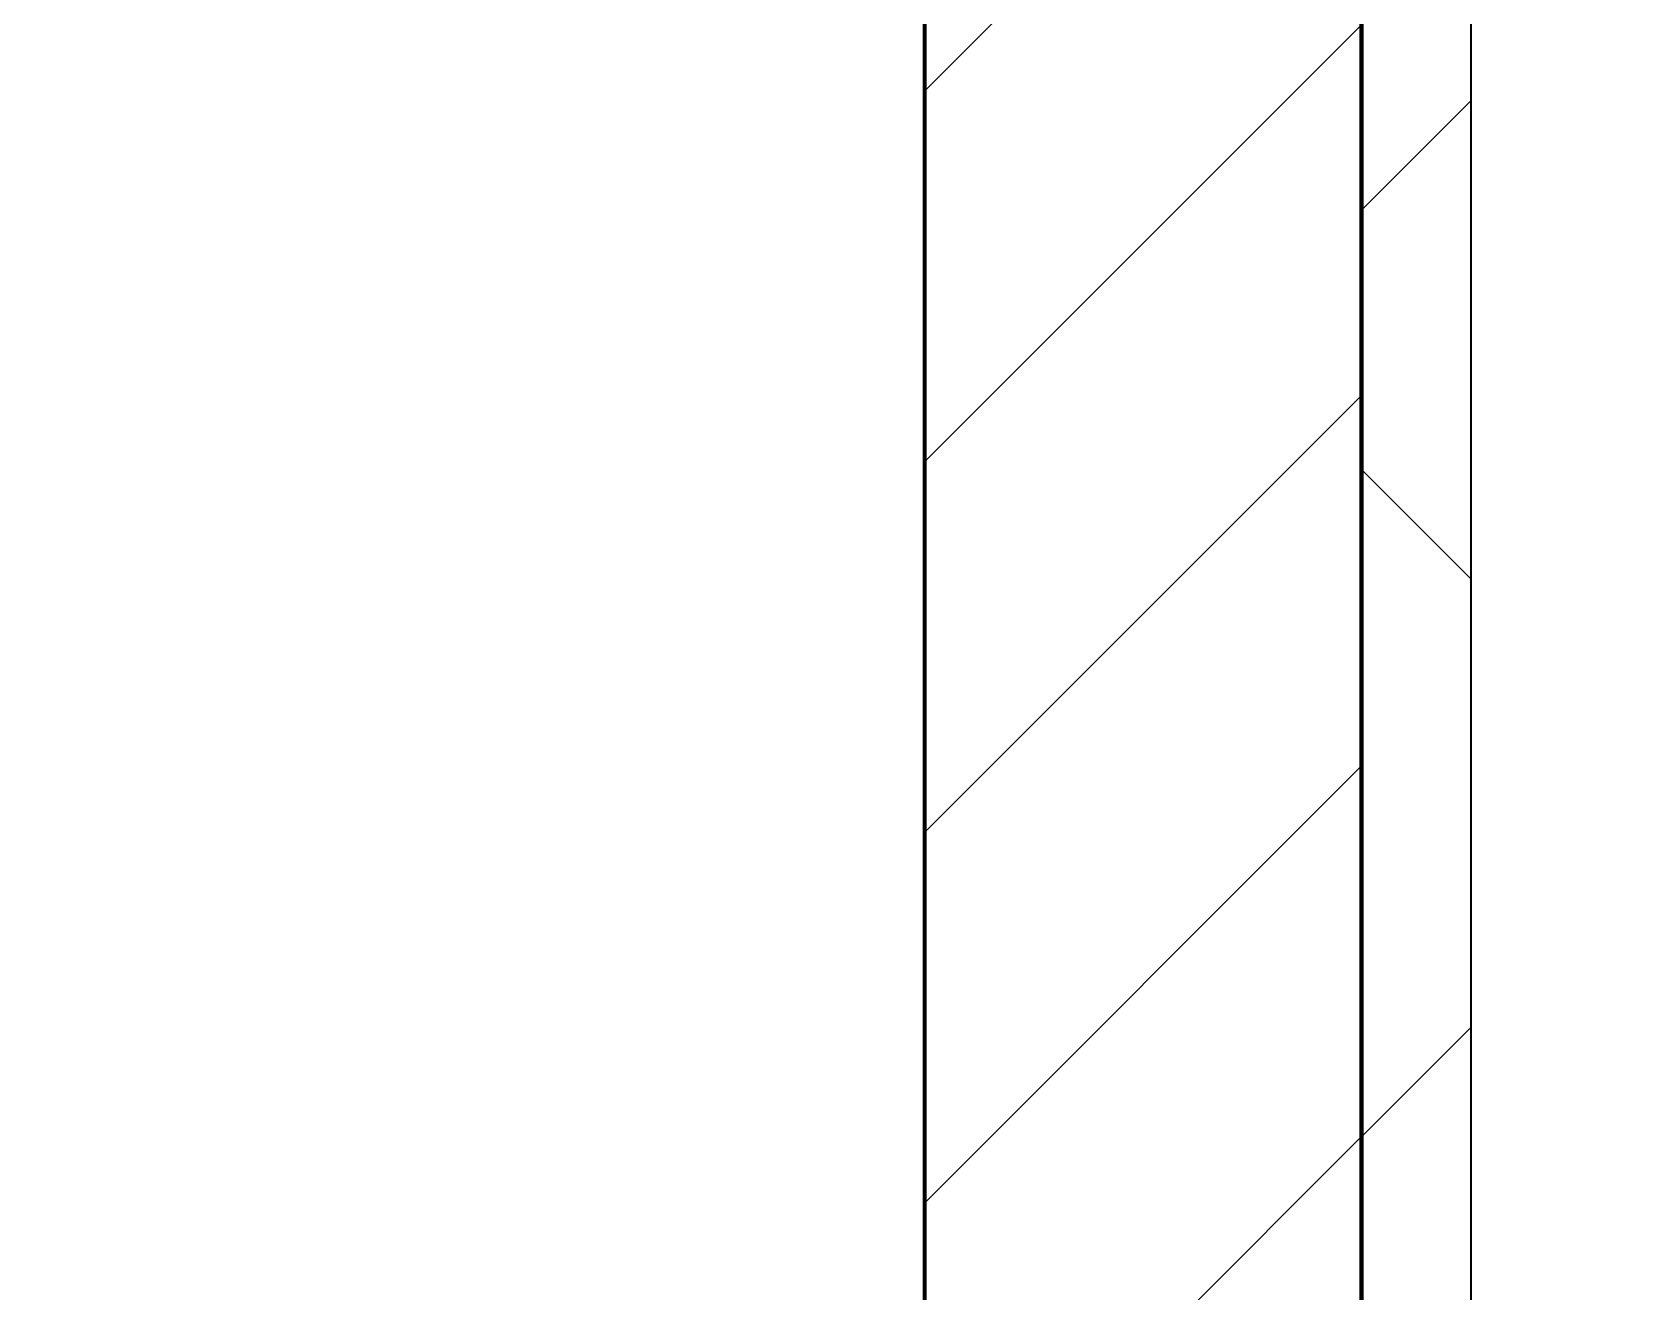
# Model space of a CAD drawing. Header units: millimetres. Extents: x -726012 to -647389, y -20772 to 18805.
# Drawn here: x -717131 to -716398, y 413 to 990 of the extents above; entities that cross this region are included whole.
import ezdxf
from ezdxf.xclip import XClip

# ---------------------------------------------------------------- set-up
doc = ezdxf.new("R2010")
doc.units = ezdxf.units.MM
doc.header["$XCLIPFRAME"] = 0
for name, color, linetype, lineweight in [('A-GLAZ-CURT', 2, 'Continuous', 9), ('A-WALL', 5, 'Continuous', 35), ('A-WALL-FNSH', 2, 'Continuous', 35), ('A-WALL-PATT', 1, 'Continuous', 35)]:
    doc.layers.add(name, color=color, linetype=linetype, lineweight=lineweight)
doc.layers.add('A11_ALU.SOLID SHEET', color=2, linetype='Continuous')

# ---------------------------------------------------------------- blocks, each defined once
blk = doc.blocks.new('PPLS-PP19_Custom Tile Pattern - Custom Tile Pattern-V163-4233-01 ENLARGED MULTI-PURPOSE LEVEL - REFLECTED CEILING PLAN - SHEET 4')
at = {"layer": 'A-GLAZ-CURT'}
for p, q in [((-300, 0), (300, 0)), ((300, 0), (-300, 0)), ((230.06, 0), (300, 0)), ((-300, -50), (300, -50)), ((300, -50), (-300, -50))]:
    blk.add_line(p, q, dxfattribs=at)
for points, knots in [([(300, 0), (286.53, 0), (254.22, 0), (208.01, 0), (182.46, 0), (171.15, 0)], [-285.253232, -285.253232, -285.253232, -285.253232, -244.693688, -187.987675, -146.481389, -146.481389, -146.481389, -146.481389]), ([(171.51, 0), (176.48, 0), (193.23, 0), (201.73, 0), (208.81, 0), (213.9, 0), (241.96, 0), (266.73, 0), (281.71, 0), (291.71, 0), (296.52, 0), (297.86, 0), (298.09, 0)], [-7971.819559, -7971.819559, -7971.819559, -7971.819559, -7784.112253, -7606.717214, -7289.299508, -7042.621073, -6582.165592, -6068.460911, -5766.029927, -5566.724884, -5280.360606, -5199.253518, -5199.253518, -5199.253518, -5199.253518]), ([(300, 0), (288.22, 0), (262, 0), (230.43, 0), (219.94, 0), (219.02, 0)], [-12528.858583, -12528.858583, -12528.858583, -12528.858583, -11905.454923, -11162.864862, -10856.732305, -10856.732305, -10856.732305, -10856.732305]), ([(284.76, 0), (284.76, 0), (285.09, 0), (287.47, 0), (293.59, 0), (297.76, 0), (300, 0)], [-4110.630118, -4110.630118, -4110.630118, -4110.630118, -4053.389046, -3959.664717, -3862.421465, -3746.95702, -3746.95702, -3746.95702, -3746.95702]), ([(297.38, 0), (295.84, 0), (291.62, 0), (285.38, 0), (284.87, 0)], [-4803.172655, -4803.172655, -4803.172655, -4803.172655, -4358.271401, -4143.037883, -4143.037883, -4143.037883, -4143.037883])]:
    blk.add_open_spline(points, degree=3, knots=knots, dxfattribs=at)
blk = doc.blocks.new('PPLS-PP19_Custom Tile Pattern - Custom Tile Pattern-V164-4233-01 ENLARGED MULTI-PURPOSE LEVEL - REFLECTED CEILING PLAN - SHEET 4')
at = {"layer": 'A-GLAZ-CURT'}
for p, q in [((-300, 0), (300, 0)), ((300, 0), (-300, 0)), ((-293.07, 0), (-275.75, 0)), ((-275.75, 0), (-293.07, 0)), ((-222.32, 0), (-205, 0)), ((-205, 0), (-222.32, 0)), ((195.99, 0), (213.31, 0)), ((213.31, 0), (195.99, 0)), ((230.06, 0), (300, 0)), ((-300, -50), (300, -50)), ((300, -50), (-300, -50))]:
    blk.add_line(p, q, dxfattribs=at)
at = {"layer": 'A-GLAZ-CURT', "flags": 128}
for points in [[(-300, 0), (-291.56, 0), (-283.3, 0), (-275.2, 0), (-267.26, 0), (-259.45, 0), (-251.77, 0), (-244.2, 0), (-236.74, 0), (-229.36, 0), (-222.06, 0), (-214.83, 0), (-207.71, 0), (-200.76, 0), (-194.02, 0), (-187.54, 0), (-181.38, 0)], [(-125.17, 0), (-128.55, 0), (-134.16, 0), (-140.03, 0), (-145.5, 0), (-150.63, 0), (-155.53, 0), (-160.27, 0), (-164.95, 0), (-169.65, 0), (-174.47, 0), (-179.49, 0), (-184.81, 0), (-190.44, 0), (-196.37, 0), (-202.58, 0), (-209.04, 0), (-215.73, 0), (-222.63, 0), (-229.72, 0), (-236.97, 0), (-244.39, 0), (-251.96, 0), (-259.67, 0), (-267.51, 0), (-275.48, 0), (-283.55, 0), (-291.73, 0), (-300, 0)], [(-180.76, 0), (-175.58, 0), (-170.25, 0), (-165.64, 0), (-162.01, 0), (-159.53, 0), (-157.46, 0), (-154.52, 0), (-149.42, 0), (-141.84, 0), (-132.81, 0), (-126.08, 0)]]:
    blk.add_lwpolyline(points, dxfattribs=at)
at = {"layer": 'A-GLAZ-CURT'}
for points in [[(-300, 0), (-287.61, 0), (-275.42, 0), (-263.8, 0)], [(-263.99, 0), (-264.61, 0), (-265.08, 0), (-265.4, 0)], [(-86.16, 0), (-89.73, 0), (-93.35, 0), (-97.08, 0)], [(-39.84, 0), (-39.08, 0), (-38.11, 0), (-37.36, 0)], [(-13, 0), (-13.37, 0), (-13.78, 0), (-14.24, 0)], [(24.49, 0), (25.23, 0), (25.72, 0), (26.04, 0)], [(80.35, 0), (79.57, 0), (78.27, 0), (76.63, 0)], [(84.06, 0), (83.48, 0), (82.41, 0), (81.72, 0)], [(168.74, 0), (168.74, 0), (169.81, 0), (171.51, 0)], [(195.11, 0), (194.91, 0), (194.44, 0), (193.8, 0)]]:
    blk.add_open_spline(points, degree=3, dxfattribs=at)
for points, knots in [([(-263.8, 0), (-270.23, 0), (-282.01, 0), (-294.48, 0), (-300, 0)], [-14100.969178, -14100.969178, -14100.969178, -14100.969178, -13729.592194, -13439.944408, -13439.944408, -13439.944408, -13439.944408]), ([(-180.76, 0), (-182.23, 0), (-189.31, 0), (-209.77, 0), (-232.01, 0), (-255.22, 0), (-261.36, 0), (-263.52, 0), (-263.84, 0)], [-1849.348447, -1849.348447, -1849.348447, -1849.348447, -1755.085331, -1400.429864, -858.079193, -543.655514, -208.940337, -143.370799, -143.370799, -143.370799, -143.370799]), ([(-263.64, 0), (-260.93, 0), (-227.03, 0), (-174.61, 0), (-129.95, 0), (-110.8, 0), (-99.5, 0), (-91.46, 0)], [-4657.736859, -4657.736859, -4657.736859, -4657.736859, -4502.809032, -2700.551212, -1002.059161, -460.363443, 0, 0, 0, 0]), ([(-97.74, 0), (-108.59, 0), (-141.95, 0), (-197.57, 0), (-245.42, 0), (-262.92, 0)], [-18337.863637, -18337.863637, -18337.863637, -18337.863637, -17136.203329, -15131.813646, -14117.930795, -14117.930795, -14117.930795, -14117.930795]), ([(-258.6, 0), (-257.91, 0), (-254.26, 0), (-241.25, 0), (-225.99, 0), (-213.1, 0), (-200.2, 0), (-190.34, 0), (-183.44, 0), (-181.92, 0)], [-5722.54675, -5722.54675, -5722.54675, -5722.54675, -5657.471696, -5413.335975, -5017.494783, -4832.723979, -4666.091899, -4349.945572, -4263.105297, -4263.105297, -4263.105297, -4263.105297]), ([(-181.38, 0), (-186.68, 0), (-200.51, 0), (-216.65, 0), (-231.26, 0), (-233.46, 0), (-234, 0)], [-1707.279905, -1707.279905, -1707.279905, -1707.279905, -1422.553702, -978.033455, -846.069444, -682.911962, -682.911962, -682.911962, -682.911962]), ([(-233.49, 0), (-233.44, 0), (-232.38, 0), (-230.74, 0), (-225.3, 0), (-223.63, 0)], [-455.274641, -455.274641, -455.274641, -455.274641, -440.605512, -119.536984, 0, 0, 0, 0]), ([(-223.63, 0), (-219.39, 0), (-206.17, 0), (-191.92, 0), (-182.37, 0), (-180.78, 0)], [-5463.295695, -5463.295695, -5463.295695, -5463.295695, -5161.076232, -4739.070012, -4655.016086, -4655.016086, -4655.016086, -4655.016086]), ([(-133.82, 0), (-135.51, 0), (-137.8, 0), (-149.31, 0), (-162.01, 0), (-172.6, 0), (-179.93, 0), (-180.77, 0)], [-2731.647847, -2731.647847, -2731.647847, -2731.647847, -2418.507304, -2308.929706, -2113.765672, -1763.376603, -1718.215661, -1718.215661, -1718.215661, -1718.215661]), ([(-180.72, 0), (-177.14, 0), (-167.42, 0), (-152.12, 0), (-136.84, 0), (-127.33, 0), (-124.19, 0), (-123.43, 0), (-123.28, 0)], [-4653.918555, -4653.918555, -4653.918555, -4653.918555, -4465.409639, -4149.119819, -3839.893365, -3647.167523, -3488.92562, -3439.852845, -3439.852845, -3439.852845, -3439.852845]), ([(-137.88, 0), (-140.56, 0), (-147.66, 0), (-147.69, 0), (-158.72, 0), (-171.81, 0), (-177.63, 0), (-180.28, 0)], [-3187.727384, -3187.727384, -3187.727384, -3187.727384, -2919.378265, -2477.344047, -2237.412286, -2029.680487, -1859.507641, -1859.507641, -1859.507641, -1859.507641]), ([(-179.89, 0), (-175.9, 0), (-168.55, 0), (-158.7, 0), (-157.22, 0)], [-4224.698943, -4224.698943, -4224.698943, -4224.698943, -4000.813434, -3840.635403, -3840.635403, -3840.635403, -3840.635403]), ([(-152.35, 0), (-151.03, 0), (-147.71, 0), (-143.57, 0), (-138.62, 0)], [-3494.978217, -3494.978217, -3494.978217, -3494.978217, -3371.022232, -3227.460399, -3227.460399, -3227.460399, -3227.460399]), ([(-118.78, 0), (-121.86, 0), (-126.28, 0), (-136.96, 0), (-147.46, 0), (-150.03, 0), (-150.57, 0)], [-5938.474035, -5938.474035, -5938.474035, -5938.474035, -5700.061948, -5508.838257, -5298.784692, -5196.16478, -5196.16478, -5196.16478, -5196.16478]), ([(-150.34, 0), (-150.07, 0), (-147.75, 0), (-142.6, 0), (-127.26, 0), (-110.86, 0), (-102.11, 0), (-98.22, 0)], [-4948.728362, -4948.728362, -4948.728362, -4948.728362, -4883.323924, -4440.880425, -4054.690705, -3793.097032, -3587.828063, -3587.828063, -3587.828063, -3587.828063]), ([(-97.75, 0), (-101.54, 0), (-115.8, 0), (-130.52, 0), (-147.74, 0), (-149.07, 0)], [-7202.694145, -7202.694145, -7202.694145, -7202.694145, -7004.680444, -6449.282163, -6277.220794, -6277.220794, -6277.220794, -6277.220794]), ([(-148.23, 0), (-146.94, 0), (-140.15, 0), (-137.28, 0), (-133.93, 0), (-128.78, 0), (-126.5, 0)], [-6162.058746, -6162.058746, -6162.058746, -6162.058746, -6017.569127, -5560.701257, -5364.112219, -5231.017328, -5231.017328, -5231.017328, -5231.017328]), ([(-97.75, 0), (-99.25, 0), (-108.52, 0), (-122.65, 0), (-139.03, 0), (-146.11, 0), (-146.95, 0)], [-1458.724938, -1458.724938, -1458.724938, -1458.724938, -1374.161226, -945.742622, -741.901385, -489.130243, -489.130243, -489.130243, -489.130243]), ([(-146.69, 0), (-146.59, 0), (-145.49, 0), (-135.69, 0), (-128.29, 0), (-125.15, 0)], [-420.34245, -420.34245, -420.34245, -420.34245, -406.956646, -290.263673, 0, 0, 0, 0]), ([(-127.41, 0), (-131.63, 0), (-133.16, 0), (-134.09, 0), (-134.15, 0)], [-8540.990293, -8540.990293, -8540.990293, -8540.990293, -8266.114998, -8246.473386, -8246.473386, -8246.473386, -8246.473386]), ([(-134.15, 0), (-133.32, 0), (-130.31, 0), (-117.33, 0), (-92.04, 0), (-74.02, 0), (-62.74, 0), (-60.36, 0), (-59.97, 0)], [-7657.439573, -7657.439573, -7657.439573, -7657.439573, -7293.749979, -6839.55839, -6236.997189, -5713.340575, -5140.470607, -5006.787413, -5006.787413, -5006.787413, -5006.787413]), ([(-120.13, 0), (-120.14, 0), (-120.24, 0), (-121.3, 0), (-129.25, 0), (-133.82, 0)], [-2933.992132, -2933.992132, -2933.992132, -2933.992132, -2920.575025, -2840.280255, -2731.647847, -2731.647847, -2731.647847, -2731.647847]), ([(-113.43, 0), (-113.44, 0), (-113.96, 0), (-119.73, 0), (-125.43, 0), (-127.03, 0), (-127.41, 0)], [-328.499627, -328.499627, -328.499627, -328.499627, -282.672656, -98.539552, -24.539552, 0, 0, 0, 0]), ([(-126.5, 0), (-122.44, 0), (-112.5, 0), (-103.26, 0), (-98.5, 0)], [-5231.017328, -5231.017328, -5231.017328, -5231.017328, -4994.692869, -4732.825202, -4732.825202, -4732.825202, -4732.825202]), ([(-125.15, 0), (-124.93, 0), (-121.96, 0), (-113.01, 0), (-98.9, 0), (-85.29, 0), (-71.67, 0), (-65.93, 0), (-65.07, 0)], [-3362.7396, -3362.7396, -3362.7396, -3362.7396, -3342.215224, -3074.362186, -2902.289527, -2605.247022, -2322.099534, -2241.8264, -2241.8264, -2241.8264, -2241.8264]), ([(-122.08, 0), (-122.01, 0), (-121.69, 0), (-121.2, 0), (-120.88, 0)], [-3136.336417, -3136.336417, -3136.336417, -3136.336417, -3110.304437, -3035.164275, -3035.164275, -3035.164275, -3035.164275]), ([(-36.33, 0), (-36.43, 0), (-37.27, 0), (-45.02, 0), (-46.13, 0), (-60.59, 0), (-81.23, 0), (-99.51, 0), (-114.02, 0), (-117.28, 0), (-118.78, 0)], [-1855.773136, -1855.773136, -1855.773136, -1855.773136, -1810.870157, -1672.078046, -1405.135169, -1060.00838, -740.068933, -229.489605, -116.330425, 0, 0, 0, 0]), ([(-117.74, 0), (-117.19, 0), (-114.78, 0), (-113.43, 0), (-113.43, 0)], [-821.249067, -821.249067, -821.249067, -821.249067, -394.672656, -330.879064, -330.879064, -330.879064, -330.879064]), ([(-97.76, 0), (-101.92, 0), (-110.52, 0), (-116.56, 0), (-117.56, 0)], [-1800.710109, -1800.710109, -1800.710109, -1800.710109, -1433.981041, -985.49888, -985.49888, -985.49888, -985.49888]), ([(-115.82, 0), (-114.96, 0), (-110.41, 0), (-96.78, 0), (-71.33, 0), (-44.1, 0), (-22.01, 0), (-14.71, 0)], [-5724.064692, -5724.064692, -5724.064692, -5724.064692, -5430.283136, -5103.229623, -4799.173296, -4065.652676, -3672.239881, -3672.239881, -3672.239881, -3672.239881]), ([(9.32, 0), (9.08, 0), (7.65, 0), (2.57, 0), (-12.23, 0), (-25.64, 0), (-40, 0), (-56.24, 0), (-75.59, 0), (-94, 0), (-112.01, 0), (-114.94, 0), (-115.63, 0)], [-2922.926651, -2922.926651, -2922.926651, -2922.926651, -2882.788014, -2720.818881, -2518.50168, -2125.455881, -1792.521578, -1466.981642, -1208.454564, -789.402658, -501.969187, -243.577221, -243.577221, -243.577221, -243.577221]), ([(-97.76, 0), (-94.4, 0), (-86.06, 0), (-75.26, 0), (-68.41, 0), (-65.12, 0), (-63.63, 0)], [-3579.646794, -3579.646794, -3579.646794, -3579.646794, -3402.597032, -3144.956779, -3050.982048, -2969.237017, -2969.237017, -2969.237017, -2969.237017]), ([(-97.75, 0), (-94.54, 0), (-81.77, 0), (-63.44, 0), (-54.4, 0), (-48.53, 0), (-30.79, 0), (-22.93, 0), (-15.39, 0)], [-4719.100327, -4719.100327, -4719.100327, -4719.100327, -4542.524482, -4008.285538, -3689.699207, -3546.54457, -3315.260113, -2864.387349, -2864.387349, -2864.387349, -2864.387349]), ([(-36.62, 0), (-36.62, 0), (-40.35, 0), (-44.32, 0), (-58.97, 0), (-80.55, 0), (-93.16, 0), (-97.55, 0)], [-4069.478503, -4069.478503, -4069.478503, -4069.478503, -3858.647035, -3538.256648, -2842.901703, -2193.204658, -1806.747947, -1806.747947, -1806.747947, -1806.747947]), ([(-26.75, 0), (-27.82, 0), (-36.18, 0), (-53.55, 0), (-74.94, 0), (-91.74, 0), (-97.5, 0)], [-8718.362214, -8718.362214, -8718.362214, -8718.362214, -8532.293389, -8073.216054, -7508.296369, -7207.17943, -7207.17943, -7207.17943, -7207.17943]), ([(-72.93, 0), (-75.51, 0), (-82.86, 0), (-91.66, 0), (-96.62, 0)], [-19442.345229, -19442.345229, -19442.345229, -19442.345229, -18935.241197, -18379.559514, -18379.559514, -18379.559514, -18379.559514]), ([(-91.46, 0), (-90.09, 0), (-84.7, 0), (-77.43, 0), (-72.73, 0), (-72.64, 0), (-72.64, 0)], [-19832.387487, -19832.387487, -19832.387487, -19832.387487, -19753.885894, -19541.04734, -19478.625389, -19471.062469, -19471.062469, -19471.062469, -19471.062469]), ([(-63.96, 0), (-64.13, 0), (-72.5, 0), (-80.63, 0), (-86.16, 0)], [-2171.769325, -2171.769325, -2171.769325, -2171.769325, -2007.031671, -1681.3698, -1681.3698, -1681.3698, -1681.3698]), ([(-29.03, 0), (-33.97, 0), (-43.74, 0), (-56.37, 0), (-71.66, 0), (-77.83, 0), (-82.66, 0), (-83.28, 0), (-83.28, 0)], [-2680.714891, -2680.714891, -2680.714891, -2680.714891, -2413.671296, -2161.752162, -2006.592567, -1646.621388, -1424.436217, -1393.971743, -1393.971743, -1393.971743, -1393.971743]), ([(-83.28, 0), (-83.28, 0), (-82.91, 0), (-76.14, 0), (-62.97, 0), (-48.14, 0), (-36.49, 0), (-33.57, 0), (-29.94, 0), (-28.57, 0)], [-1393.4169, -1393.4169, -1393.4169, -1393.4169, -1353.722004, -1274.333717, -1073.56893, -651.549973, -296.515819, -83.513472, 0, 0, 0, 0]), ([(-66.39, 0), (-66.39, 0), (-63.63, 0), (-53.63, 0), (-34.42, 0), (-29.82, 0), (-29.19, 0)], [-2493.31794, -2493.31794, -2493.31794, -2493.31794, -2315.303971, -1809.437387, -963.711516, -666.19313, -666.19313, -666.19313, -666.19313]), ([(-15.82, 0), (-28.51, 0), (-48.62, 0), (-65.77, 0), (-66.37, 0), (-66.38, 0)], [-3664.062215, -3664.062215, -3664.062215, -3664.062215, -2981.410125, -2542.574734, -2498.224237, -2498.224237, -2498.224237, -2498.224237]), ([(-63.63, 0), (-61.49, 0), (-57.39, 0), (-54.49, 0), (-45.2, 0), (-40.79, 0), (-40.46, 0), (-40.44, 0)], [-2969.237017, -2969.237017, -2969.237017, -2969.237017, -2851.217951, -2734.127174, -2474.780881, -2410.990208, -2350.645972, -2350.645972, -2350.645972, -2350.645972]), ([(-58.83, 0), (-58.37, 0), (-57.29, 0), (-54.23, 0), (-46.33, 0), (-42.62, 0), (-41.76, 0)], [-4859.52896, -4859.52896, -4859.52896, -4859.52896, -4680.891996, -4469.85053, -4321.566175, -4270.495146, -4270.495146, -4270.495146, -4270.495146]), ([(-51.83, 0), (-51.83, 0), (-51.78, 0), (-47.4, 0), (-46.01, 0), (-40.22, 0), (-36.78, 0)], [-632.814994, -632.814994, -632.814994, -632.814994, -627.965721, -508.377888, -260.442412, 0, 0, 0, 0]), ([(-14.74, 0), (-17, 0), (-23.78, 0), (-32.81, 0), (-44.85, 0), (-51.43, 0), (-51.79, 0)], [-1410.142689, -1410.142689, -1410.142689, -1410.142689, -1290.787923, -1039.307308, -819.71621, -644.910881, -644.910881, -644.910881, -644.910881]), ([(-41.76, 0), (-39.9, 0), (-37.72, 0), (-36.92, 0), (-36.77, 0)], [-4270.495146, -4270.495146, -4270.495146, -4270.495146, -4161.040818, -4106.245333, -4106.245333, -4106.245333, -4106.245333]), ([(-36.78, 0), (-32.43, 0), (-19.22, 0), (8.83, 0), (43.36, 0), (70.92, 0), (82.12, 0), (83.66, 0)], [-6191.144455, -6191.144455, -6191.144455, -6191.144455, -5862.463379, -5340.621928, -4573.028122, -4094.177415, -3869.465285, -3869.465285, -3869.465285, -3869.465285]), ([(-36.29, 0), (-36.29, 0), (-34.66, 0), (-28.88, 0), (-26.95, 0), (-26.54, 0)], [-9150.272121, -9150.272121, -9150.272121, -9150.272121, -9057.163041, -8919.836787, -8834.607043, -8834.607043, -8834.607043, -8834.607043]), ([(30.82, 0), (29.27, 0), (20.14, 0), (3.54, 0), (-16.58, 0), (-34.76, 0), (-36.04, 0)], [-10462.034656, -10462.034656, -10462.034656, -10462.034656, -10363.088938, -9884.23066, -9424.652049, -9182.880979, -9182.880979, -9182.880979, -9182.880979]), ([(-33.34, 0), (-33.34, 0), (-32.93, 0), (-31.16, 0), (-30.52, 0)], [-2415.024266, -2415.024266, -2415.024266, -2415.024266, -2357.633367, -2323.618664, -2323.618664, -2323.618664, -2323.618664]), ([(70.61, 0), (66.16, 0), (55.8, 0), (39.61, 0), (24.74, 0), (2.64, 0), (-17.84, 0), (-30.57, 0), (-31.82, 0), (-32, 0)], [-4647.237329, -4647.237329, -4647.237329, -4647.237329, -4326.416877, -4098.545751, -3766.694881, -3333.063701, -2994.501669, -2698.150104, -2614.070998, -2614.070998, -2614.070998, -2614.070998]), ([(-30.76, 0), (-30.73, 0), (-29.99, 0), (-23.47, 0), (-15.75, 0), (-15.19, 0)], [-54176.191683, -54176.191683, -54176.191683, -54176.191683, -54157.274271, -53749.15266, -53717.791567, -53717.791567, -53717.791567, -53717.791567]), ([(-30.52, 0), (-27.11, 0), (-22.67, 0), (-17.4, 0), (-15.34, 0)], [-2323.618664, -2323.618664, -2323.618664, -2323.618664, -2142.497158, -2033.166331, -2033.166331, -2033.166331, -2033.166331]), ([(-15.78, 0), (-16.72, 0), (-19.75, 0), (-25.97, 0), (-29.52, 0), (-30.21, 0)], [-54978.391886, -54978.391886, -54978.391886, -54978.391886, -54789.006179, -54461.685999, -54290.791712, -54290.791712, -54290.791712, -54290.791712]), ([(8.33, 0), (8.19, 0), (7.18, 0), (0.32, 0), (-13.89, 0), (-24.92, 0), (-29.03, 0)], [-3574.286521, -3574.286521, -3574.286521, -3574.286521, -3526.962355, -3285.499107, -2903.012179, -2680.714891, -2680.714891, -2680.714891, -2680.714891]), ([(-28.98, 0), (-28.66, 0), (-27.39, 0), (-24.45, 0), (-22.56, 0)], [-166.548282, -166.548282, -166.548282, -166.548282, -102.06493, 0, 0, 0, 0]), ([(-28.57, 0), (-26.93, 0), (-20.29, 0), (-11.45, 0), (2.08, 0), (13.15, 0), (21.24, 0), (24.62, 0), (24.72, 0), (24.72, 0)], [-5361.429781, -5361.429781, -5361.429781, -5361.429781, -5261.36855, -5050.479954, -4785.90057, -4596.498881, -4445.288762, -4384.376941, -4376.041937, -4376.041937, -4376.041937, -4376.041937]), ([(-22.56, 0), (-20.27, 0), (-17.03, 0), (-11.36, 0), (-7.66, 0), (-6.6, 0), (-6.44, 0)], [-56468.192263, -56468.192263, -56468.192263, -56468.192263, -56344.022017, -56303.229861, -56166.290093, -56124.392176, -56124.392176, -56124.392176, -56124.392176]), ([(-14.88, 0), (-12.27, 0), (7.9, 0), (42.82, 0), (88.72, 0), (120.63, 0), (138.28, 0), (138.53, 0)], [-459.776178, -459.776178, -459.776178, -459.776178, -429.606584, -390.253598, -346.313304, -291.370682, -290.5735, -290.5735, -290.5735, -290.5735]), ([(-14.76, 0), (-7.74, 0), (8.7, 0), (15.02, 0), (22.91, 0), (31, 0), (39.04, 0), (51.19, 0), (58.74, 0), (61.34, 0), (61.45, 0)], [-2852.025822, -2852.025822, -2852.025822, -2852.025822, -2439.246196, -2084.094819, -1956.422387, -1818.904206, -1645.594513, -1443.202566, -1228.752106, -1120.932285, -1120.932285, -1120.932285, -1120.932285]), ([(-14.74, 0), (-8.94, 0), (7.82, 0), (22.06, 0), (37.44, 0), (45.92, 0), (57.76, 0), (63.44, 0), (68.21, 0)], [-2022.500422, -2022.500422, -2022.500422, -2022.500422, -1716.209403, -1206.526904, -1089.329421, -901.315459, -753.071572, -495.328968, -495.328968, -495.328968, -495.328968]), ([(31.18, 0), (25.97, 0), (11.99, 0), (-3.52, 0), (-13.58, 0), (-14.73, 0)], [-4496.803627, -4496.803627, -4496.803627, -4496.803627, -4222.080604, -3745.412743, -3683.577639, -3683.577639, -3683.577639, -3683.577639]), ([(76.63, 0), (74.8, 0), (67.65, 0), (53.52, 0), (37, 0), (24.07, 0), (12.82, 0), (-0.43, 0), (-10.49, 0), (-14.25, 0)], [-3095.572228, -3095.572228, -3095.572228, -3095.572228, -2950.589685, -2634.532728, -2313.748533, -2106.613311, -1925.670641, -1617.263037, -1418.803938, -1418.803938, -1418.803938, -1418.803938]), ([(-13.68, 0), (-12.5, 0), (-5.77, 0), (4.23, 0), (9.64, 0), (10.14, 0), (10.18, 0)], [-3653.658314, -3653.658314, -3653.658314, -3653.658314, -3589.737505, -3285.047089, -3066.359526, -3044.715262, -3044.715262, -3044.715262, -3044.715262]), ([(-6.54, 0), (-6.73, 0), (-7.2, 0), (-7.6, 0), (-7.79, 0)], [-56009.792147, -56009.792147, -56009.792147, -56009.792147, -55949.290093, -55895.192118, -55895.192118, -55895.192118, -55895.192118]), ([(-2.63, 0), (-2.47, 0), (-1.22, 0), (4.92, 0), (15.97, 0), (22.54, 0), (24.49, 0)], [-226.825321, -226.825321, -226.825321, -226.825321, -220.269177, -206.416616, -198.214427, -187.717507, -187.717507, -187.717507, -187.717507]), ([(103.09, 0), (101.08, 0), (86.31, 0), (63.34, 0), (35.84, 0), (12, 0), (3.08, 0), (-1.67, 0), (-2.25, 0)], [-375.435014, -375.435014, -375.435014, -375.435014, -369.147452, -330.153101, -307.516438, -285.83788, -246.234814, -234.646884, -234.646884, -234.646884, -234.646884]), ([(24.69, 0), (24.54, 0), (20.99, 0), (15.48, 0), (10.8, 0), (9.63, 0)], [-4368.572414, -4368.572414, -4368.572414, -4368.572414, -4306.476363, -4080.000647, -3772.857994, -3772.857994, -3772.857994, -3772.857994]), ([(18.16, 0), (19.15, 0), (24.25, 0), (25.66, 0), (26.12, 0)], [-5700.113719, -5700.113719, -5700.113719, -5700.113719, -5554.232259, -5302.431367, -5302.431367, -5302.431367, -5302.431367]), ([(114.39, 0), (114.2, 0), (112.08, 0), (105.42, 0), (92.38, 0), (85.59, 0), (74.4, 0), (62.26, 0), (51.85, 0), (43.81, 0), (29.53, 0), (20.67, 0), (18.85, 0), (18.16, 0)], [-8148.58938, -8148.58938, -8148.58938, -8148.58938, -8105.191388, -7723.759874, -7531.75727, -7135.649961, -6924.452779, -6738.82075, -6548.303034, -6314.283804, -6135.05769, -5972.647715, -5832.674503, -5832.674503, -5832.674503, -5832.674503]), ([(27.44, 0), (27.9, 0), (29.54, 0), (38.07, 0), (53.39, 0), (71.67, 0), (84.83, 0), (86.01, 0), (92.51, 0), (94.33, 0)], [-5037.309798, -5037.309798, -5037.309798, -5037.309798, -4887.603822, -4705.298446, -4353.683244, -3960.84581, -3759.045785, -3336.541051, -2783.776468, -2783.776468, -2783.776468, -2783.776468]), ([(27.89, 0), (29.09, 0), (33.4, 0), (48.37, 0), (71.92, 0), (100.57, 0), (116.36, 0), (128.63, 0), (128.95, 0)], [-147.777612, -147.777612, -147.777612, -147.777612, -135.792042, -118.513713, -97.899267, -63.759246, -39.050993, -35.895543, -35.895543, -35.895543, -35.895543]), ([(53.18, 0), (53.06, 0), (52.22, 0), (44.99, 0), (36.46, 0), (30.82, 0)], [-622.740158, -622.740158, -622.740158, -622.740158, -566.066452, -360.610861, 0, 0, 0, 0]), ([(136.44, 0), (121.66, 0), (86.93, 0), (51.16, 0), (31.18, 0)], [-106.750556, -106.750556, -106.750556, -106.750556, -59.610984, 0, 0, 0, 0]), ([(151.36, 0), (148.32, 0), (136.41, 0), (109.77, 0), (76.86, 0), (57.82, 0), (46.51, 0), (41.18, 0), (36.02, 0), (35.54, 0), (35.54, 0)], [-481.447658, -481.447658, -481.447658, -481.447658, -458.593899, -401.860199, -357.622665, -341.267687, -334.000314, -326.15566, -319.318397, -317.489778, -317.489778, -317.489778, -317.489778]), ([(36.29, 0), (37.77, 0), (48.82, 0), (57.87, 0), (65.28, 0), (67.8, 0)], [-314.598523, -314.598523, -314.598523, -314.598523, -305.899624, -287.17622, -277.699086, -277.699086, -277.699086, -277.699086]), ([(61.47, 0), (61.47, 0), (61.21, 0), (54.61, 0), (53.71, 0), (53.56, 0)], [-1113.311073, -1113.311073, -1113.311073, -1113.311073, -1096.402191, -891.204116, -747.28819, -747.28819, -747.28819, -747.28819]), ([(68.3, 0), (75.62, 0), (98.05, 0), (124.45, 0), (132.42, 0), (134.6, 0)], [-277.068665, -277.068665, -277.068665, -277.068665, -249.500363, -194.761443, -152.241002, -152.241002, -152.241002, -152.241002]), ([(68.84, 0), (70.01, 0), (72.88, 0), (75.22, 0), (76.03, 0), (76.21, 0)], [-484.087222, -484.087222, -484.087222, -484.087222, -421.953223, -334.951786, -290.452333, -290.452333, -290.452333, -290.452333]), ([(76.22, 0), (75.58, 0), (73.64, 0), (71.05, 0), (70.61, 0)], [-193.634889, -193.634889, -193.634889, -193.634889, -31.537676, 0, 0, 0, 0]), ([(94.4, 0), (94.4, 0), (94.64, 0), (99.11, 0), (108.97, 0), (120.79, 0), (139.94, 0), (163.31, 0), (185.23, 0), (193.62, 0), (194.69, 0), (194.79, 0)], [-2348.345796, -2348.345796, -2348.345796, -2348.345796, -2310.419338, -2233.599744, -2052.234781, -1843.028543, -1530.39897, -1095.004608, -529.74427, -295.064701, -265.121568, -265.121568, -265.121568, -265.121568]), ([(129.02, 0), (129.02, 0), (124.41, 0), (122.35, 0), (114.96, 0), (108.04, 0), (103.09, 0)], [-35.386604, -35.386604, -35.386604, -35.386604, -31.430235, -22.807238, -15.488593, 0, 0, 0, 0]), ([(157.9, 0), (156.77, 0), (151.67, 0), (143.29, 0), (134.04, 0), (126.24, 0), (118.6, 0), (114.23, 0), (111.98, 0), (105.66, 0), (105.23, 0), (105.23, 0)], [-10292.955006, -10292.955006, -10292.955006, -10292.955006, -10098.273015, -9847.788484, -9677.714971, -9567.007022, -9453.21225, -9220.200448, -9012.77275, -8966.157302, -8929.495943, -8929.495943, -8929.495943, -8929.495943]), ([(105.26, 0), (105.52, 0), (111.01, 0), (112.65, 0), (113.59, 0)], [-8920.561005, -8920.561005, -8920.561005, -8920.561005, -8814.835624, -8577.462505, -8577.462505, -8577.462505, -8577.462505]), ([(128.58, 0), (128.8, 0), (130.16, 0), (139.26, 0), (152.67, 0), (161.24, 0), (162.19, 0), (162.75, 0)], [-633.326174, -633.326174, -633.326174, -633.326174, -627.736123, -618.981161, -602.094757, -592.980799, -581.414464, -581.414464, -581.414464, -581.414464]), ([(137.1, 0), (136, 0), (133.64, 0), (129.87, 0), (129.11, 0)], [-670.405967, -670.405967, -670.405967, -670.405967, -651.020627, -640.742133, -640.742133, -640.742133, -640.742133]), ([(168.37, 0), (167.68, 0), (164.05, 0), (158.46, 0), (152.49, 0)], [-543.375029, -543.375029, -543.375029, -543.375029, -530.793311, -484.335931, -484.335931, -484.335931, -484.335931]), ([(193.8, 0), (193.33, 0), (190.11, 0), (183.13, 0), (171, 0), (161.95, 0), (161.28, 0), (158.35, 0), (157.85, 0), (157.77, 0)], [-11665.349007, -11665.349007, -11665.349007, -11665.349007, -11565.880756, -11105.624034, -10839.086983, -10768.332124, -10666.779182, -10580.760289, -10550.278881, -10550.278881, -10550.278881, -10550.278881]), ([(300, 0), (286.53, 0), (254.22, 0), (207.11, 0), (177.41, 0), (159.34, 0), (158.33, 0), (158.3, 0)], [-285.253232, -285.253232, -285.253232, -285.253232, -244.693688, -187.987675, -143.776725, -129.632772, -123.352749, -123.352749, -123.352749, -123.352749]), ([(159.07, 0), (159.13, 0), (160.84, 0), (165.21, 0), (174.15, 0), (185.98, 0), (208.82, 0), (219.42, 0), (230.06, 0)], [-115.643202, -115.643202, -115.643202, -115.643202, -114.681583, -87.660824, -65.295536, -41.623857, -24.459831, 0, 0, 0, 0]), ([(162.75, 0), (165.4, 0), (170.91, 0), (172.61, 0), (172.61, 0)], [-111.264224, -111.264224, -111.264224, -111.264224, -56.742688, -19.085662, -19.085662, -19.085662, -19.085662]), ([(247.1, 0), (246.76, 0), (245.04, 0), (238.34, 0), (226.56, 0), (221.1, 0), (200.27, 0), (182.99, 0), (174.27, 0), (169.67, 0), (168.99, 0)], [-9649.085549, -9649.085549, -9649.085549, -9649.085549, -9581.591397, -9406.094246, -9221.510254, -9016.44624, -8717.832359, -8253.978395, -8152.463617, -8069.855175, -8069.855175, -8069.855175, -8069.855175]), ([(215.22, 0), (214.62, 0), (210.55, 0), (203.98, 0), (187.54, 0), (175.3, 0), (169.49, 0)], [-203.825446, -203.825446, -203.825446, -203.825446, -198.527383, -184.406837, -162.427601, -142.916156, -142.916156, -142.916156, -142.916156]), ([(171.51, 0), (176.48, 0), (193.23, 0), (201.73, 0), (208.81, 0), (213.46, 0), (226.33, 0), (234.33, 0)], [-7971.819559, -7971.819559, -7971.819559, -7971.819559, -7784.112253, -7606.717214, -7289.299508, -7042.621073, -6669.578054, -6669.578054, -6669.578054, -6669.578054]), ([(172.07, 0), (177.66, 0), (187.87, 0), (201.08, 0), (207.47, 0), (213.96, 0), (215.11, 0)], [-255.364076, -255.364076, -255.364076, -255.364076, -237.955587, -223.92608, -215.862851, -208.75215, -208.75215, -208.75215, -208.75215]), ([(233.43, 0), (231.06, 0), (224.58, 0), (219.94, 0), (219.02, 0)], [-11321.211827, -11321.211827, -11321.211827, -11321.211827, -11162.864862, -10856.732305, -10856.732305, -10856.732305, -10856.732305]), ([(219.9, 0), (220.86, 0), (227.84, 0), (242.06, 0), (246.54, 0), (246.96, 0)], [-10670.940496, -10670.940496, -10670.940496, -10670.940496, -10511.382485, -9925.173265, -9834.877357, -9834.877357, -9834.877357, -9834.877357]), ([(300, 0), (288.22, 0), (265.42, 0), (242.94, 0), (234.33, 0)], [-12528.858583, -12528.858583, -12528.858583, -12528.858583, -11905.454923, -11340.916913, -11340.916913, -11340.916913, -11340.916913]), ([(235.49, 0), (236.98, 0), (249.55, 0), (266.73, 0), (281.71, 0), (291.71, 0), (296.52, 0), (297.86, 0), (298.09, 0)], [-6651.550015, -6651.550015, -6651.550015, -6651.550015, -6582.165592, -6068.460911, -5766.029927, -5566.724884, -5280.360606, -5199.253518, -5199.253518, -5199.253518, -5199.253518])]:
    blk.add_open_spline(points, degree=3, knots=knots, dxfattribs=at)
blk = doc.blocks.new('*U885')
at = {"layer": 'A-GLAZ-CURT', "rotation": 270}
for name, p in [('PPLS-PP19_Custom Tile Pattern - Custom Tile Pattern-V163-4233-01 ENLARGED MULTI-PURPOSE LEVEL - REFLECTED CEILING PLAN - SHEET 4', (-40190, 8807.94)), ('PPLS-PP19_Custom Tile Pattern - Custom Tile Pattern-V164-4233-01 ENLARGED MULTI-PURPOSE LEVEL - REFLECTED CEILING PLAN - SHEET 4', (-40190, 8207.94))]:
    blk.add_blockref(name, p, dxfattribs=at)
blk = doc.blocks.new('*U1287')
blk.add_lwpolyline([(21173.36, -580), (28210, -580), (28210, -6849.96), (45954.15, -6849.96), (45954.15, 600), (82995.06, 600), (83086.47, 650), (90052, 650), (90392, 990), (103159.16, 990), (103159.16, 4990), (21173.36, 4990), (21173.36, 3485.45), (21203.36, 3485.45), (21203.36, 925.54), (21173.36, 925.54), (21173.36, -580)])

msp = doc.modelspace()

# ---------------------------------------------------------------- hatches: boundary and pattern name
at = {"layer": 'A-WALL-PATT', "lineweight": 9}
h = msp.add_hatch(dxfattribs=at)
h.set_pattern_fill('FP_2', color=256, style=0, pattern_type=2)
h.set_pattern_definition([(45, (0, 0), (-84.852814, 84.852814), [])])
h.paths.add_polyline_path([(-716722.37, -4020.98), (-716522.37, -4020.98), (-716522.37, 2949.02), (-716722.37, 2949.02), (-716722.37, -3820.98)])
h = msp.add_hatch(dxfattribs=at)
h.set_pattern_fill('FP_3', color=256, style=0, pattern_type=2)
h.set_pattern_definition([(45, (0, 0), (-212.13203, 212.13203), []), (135, (0, 0), (-212.13203, -212.13203), [])])
h.paths.add_polyline_path([(-716522.37, -3320.94), (-716472.37, -3320.94), (-716472.37, 2949.02), (-716522.37, 2949.02), (-716522.37, -2888.85)])

# ---------------------------------------------------------------- linework, layer by layer
at = {"layer": 'A-WALL', "color": 7, "lineweight": 70}
for p, q in [((-716522.37, 2949.02), (-716522.37, -3270.94)), ((-716522.37, -3320.94), (-716522.37, 2949.02)), ((-716722.37, -3820.98), (-716722.37, 2359.02))]:
    msp.add_line(p, q, dxfattribs=at)
at = {"layer": 'A-WALL-FNSH', "color": 250}
msp.add_line((-716472.37, 2949.02), (-716472.37, -3320.94), dxfattribs=at)

# ---------------------------------------------------------------- block references
msp.add_blockref('*U885', (-676282.37, -7541.39))

# ---------------------------------------------------------------- next in the draw order: block references
at = {"layer": 'A11_ALU.SOLID SHEET'}
ref = msp.add_blockref('*U1287', (-744682.37, 3579.02), dxfattribs=at)
XClip(ref).set_block_clipping_path([(22516.8245944298, -23612.0000696909), (92487.8891097467, 7199.9972603897)])

doc.saveas('drawing.dxf')
